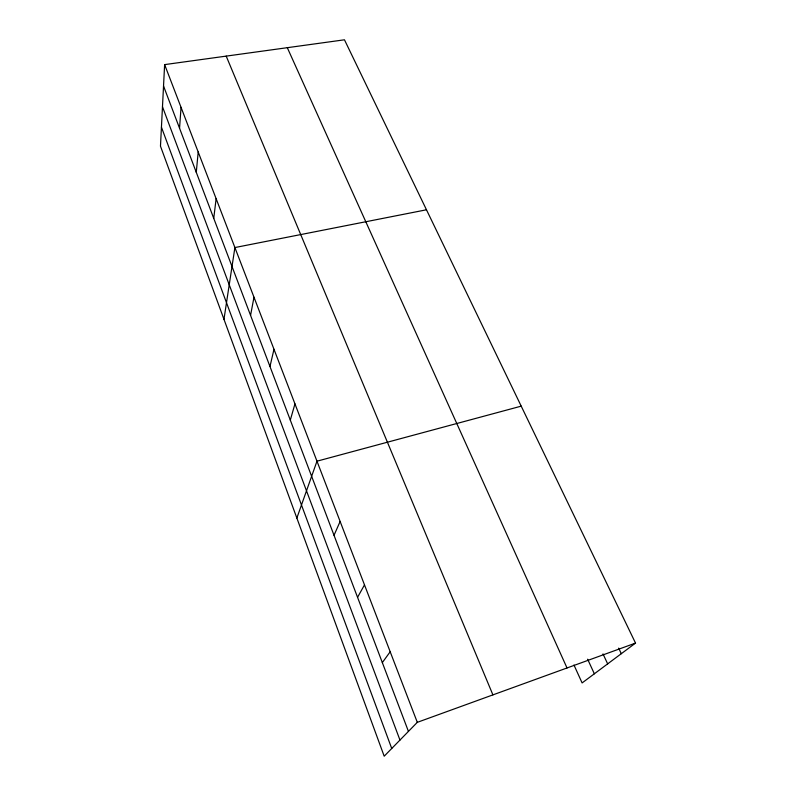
<?xml version="1.0" encoding="UTF-8"?>
<svg xmlns="http://www.w3.org/2000/svg" width="796" height="796" viewBox="0 0 796 796"><rect width="100%" height="100%" fill="white"/><g stroke="black" fill="none" stroke-linecap="round" stroke-linejoin="round"><path stroke-width="1.19" d="M164.623 64.615L160.474 146.166L384.189 756.2L417.303 722.34L635.526 643.088L344.469 39.8L164.623 64.615L417.303 722.34M179.558 128.236L181.04 107.351M196.274 172.304L198.194 151.996M213.746 218.343L216.124 198.682M223.965 319.296L234.9 247.556L426.477 209.786M250.561 315.365L253.984 297.236M269.973 366.518L273.983 349.285M290.311 420.109L294.958 403.87M296.858 518.067L316.977 461.192L521.221 406.149M334.022 535.3L340.131 521.45M357.553 597.318L364.498 584.891M382.329 662.6L390.189 651.755M635.526 643.088L582.105 682.928L573.966 665.018M618.661 648.133L621.298 653.695M603 653.914L607.656 663.874M587.627 659.207L594.353 673.794M287.306 47.69L567.021 667.963M226.203 56.118L492.913 694.878M163.528 86.018L408.438 731.405M162.474 106.744L399.96 740.071M161.439 127.181L391.731 748.489"/></g></svg>
